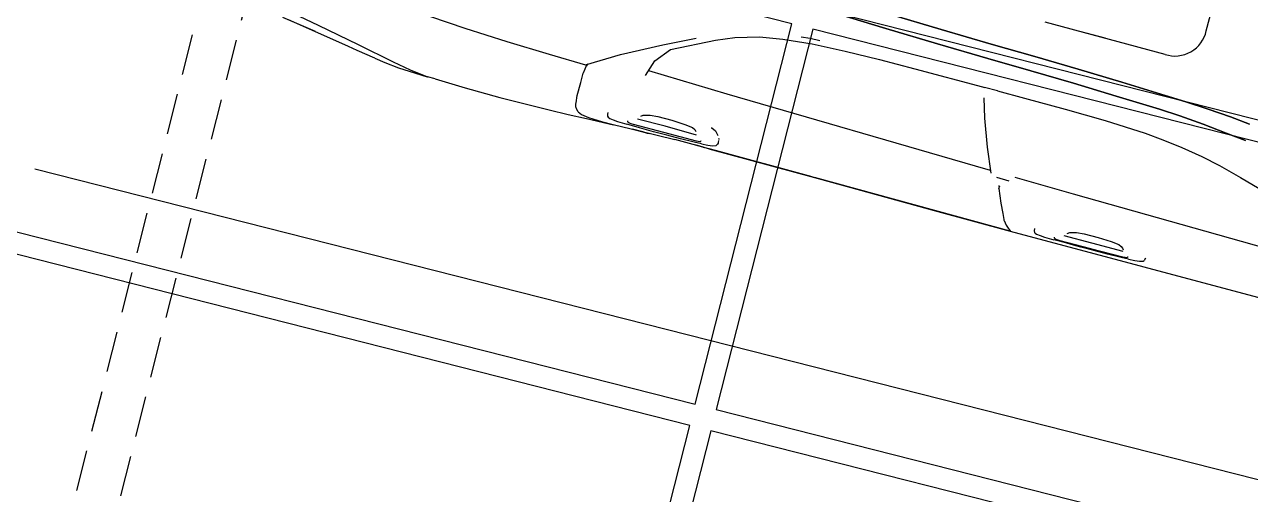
# Model space of a CAD drawing. Header units: inches. Extents: x 6322 to 85903, y -36042 to 7673.
# Drawn here: x 78108.1 to 78220.5, y 1897.2 to 1940.3 of the extents above; entities that cross this region are included whole.
import ezdxf

# ---------------------------------------------------------------- set-up
doc = ezdxf.new("R2010")
doc.units = ezdxf.units.IN
doc.header["$LTSCALE"] = 10
doc.linetypes.add('Amconstr', pattern=[9999, 9999, 0])
doc.linetypes.add('HIDDEN2', pattern=[0.1875, 0.125, -0.0625])
for name, color, linetype in [('ADSK_ASSOC_ENTITY_BACKUPS', 7, 'Continuous'), ('CAR1', 250, 'Continuous'), ('PARK LINE', 2, 'Continuous'), ('SHADE I SEC BEAM', 11, 'HIDDEN2'), ('SOLAR PANEL', 10, 'Continuous'), ('WALL', 4, 'Continuous')]:
    doc.layers.add(name, color=color, linetype=linetype)

# ---------------------------------------------------------------- blocks, each defined once
blk = doc.blocks.new('*U180')
at = {"layer": 'SOLAR PANEL'}
blk.add_lwpolyline([(-39, 18), (-39, -18), (39, -18), (39, 18)], close=True, dxfattribs=at)
blk = doc.blocks.new('*U179')
at = {"layer": 'SOLAR PANEL', "color": 0, "linetype": 'ByBlock', "lineweight": -2}
for p in [(80, 684), (0, 646), (80, 646), (0, 608), (80, 608)]:
    blk.add_blockref('*U180', p, dxfattribs=at)
blk = doc.blocks.new('*U85')
at = {"layer": 'SOLAR PANEL', "xscale": -1, "rotation": 165.7461911174656}
blk.add_blockref('*U179', (-184.49, 86.07), dxfattribs=at)
blk = doc.blocks.new('*U86')
at = {"layer": 'ADSK_ASSOC_ENTITY_BACKUPS', "linetype": 'Amconstr', "lineweight": 25}
blk.add_blockref('*U85', (0, 0), dxfattribs=at)
at = {"layer": 'SOLAR PANEL', "color": 0, "linetype": 'ByBlock', "lineweight": -2}
blk.add_blockref('*U85', (0, 0), dxfattribs=at)
blk = doc.blocks.new('*U158')
at = {"layer": 'PARK LINE', "linetype": 'Amconstr', "lineweight": 25}
blk.add_line((-22.29, 5.66), (-218.07, 55.4), dxfattribs=at)
blk = doc.blocks.new('*U159')
at = {"layer": 'PARK LINE', "color": 0, "linetype": 'ByBlock', "lineweight": -2}
blk.add_blockref('*U158', (-156.59, -616.42), dxfattribs=at)
blk = doc.blocks.new('*U145')
at = {"layer": 'SHADE I SEC BEAM', "ltscale": 3}
blk.add_lwpolyline([(-91.38, -367.82), (-95.25, -366.84), (91.38, 367.82), (95.25, 366.84)], close=True, dxfattribs=at)
blk = doc.blocks.new('*U162')
at = {"layer": 'WALL', "color": 0, "linetype": 'ByBlock', "lineweight": -2}
blk.add_blockref('*U145', (0, 0), dxfattribs=at)
blk = doc.blocks.new('A$C6e495745')
at = {"layer": 'CAR1'}
for p, q in [((146.5, 78.72), (143.98, 78.62)), ((148.24, 78.79), (146.5, 78.72)), ((150.01, 78.84), (148.24, 78.79)), ((151.79, 78.88), (150.01, 78.84)), ((154.68, 78.9), (151.79, 78.88)), ((157.99, 78.88), (154.68, 78.9)), ((160.86, 78.82), (157.99, 78.88)), ((160.86, 78.82), (161.59, 78.8)), ((161.73, 78.79), (161.59, 78.8)), ((163.32, 78.75), (161.6, 78.8)), ((161.6, 78.8), (161.9, 78.79)), ((163.26, 78.61), (161.73, 78.79)), ((164.35, 78.71), (163.32, 78.75)), ((165.71, 78.56), (164.35, 78.71)), ((73.47, 78.56), (93.59, 78.6)), ((93.59, 78.6), (106.28, 78.62)), ((93.7, 77.78), (93.74, 78)), ((93.83, 78.11), (93.74, 78)), ((94.14, 78.19), (93.83, 78.11)), ((94.56, 78.24), (94.14, 78.19)), ((95.18, 78.27), (94.56, 78.24)), ((95.18, 78.27), (95.86, 78.29)), ((95.28, 78.12), (95.26, 78.04)), ((95.28, 78.12), (95.33, 78.15)), ((95.38, 78.16), (95.33, 78.15)), ((95.52, 78.18), (95.38, 78.16)), ((95.72, 78.19), (95.52, 78.18)), ((98.79, 78.22), (95.72, 78.19)), ((95.82, 77.72), (98.8, 77.71)), ((95.86, 78.29), (97.14, 78.31)), ((95.97, 77.45), (95.87, 77.56)), ((97.14, 78.31), (98.44, 78.32)), ((98.44, 78.32), (99.69, 78.33)), ((101.69, 78.24), (98.79, 78.22)), ((98.8, 77.71), (101.41, 77.72)), ((99.69, 78.33), (100.37, 78.33)), ((100.37, 78.33), (101.02, 78.33)), ((101.02, 78.33), (102.24, 78.32)), ((101.9, 78.24), (101.69, 78.24)), ((102.08, 78.22), (101.9, 78.24)), ((102.17, 78.19), (102.08, 78.22)), ((102.1, 78.21), (102.14, 78.21)), ((102.14, 78.21), (102.22, 78.18)), ((102.22, 78.18), (102.17, 78.19)), ((102.22, 78.18), (102.24, 78.08)), ((103.14, 78.31), (102.24, 78.32)), ((103.55, 78.28), (103.14, 78.31)), ((103.9, 78.25), (103.55, 78.28)), ((104.06, 78.2), (103.9, 78.25)), ((104.14, 78.14), (104.06, 78.2)), ((104.19, 78), (104.14, 78.14)), ((104.21, 77.78), (104.19, 78)), ((106.71, 78.25), (106.28, 78.62)), ((106.3, 78.61), (113.47, 78.57)), ((106.31, 78.6), (106.32, 78.61)), ((113.54, 78.57), (106.32, 78.61)), ((106.32, 78.61), (106.32, 78.61)), ((106.8, 78.18), (106.71, 78.25)), ((107.11, 77.8), (106.8, 78.18)), ((107.13, 77.78), (107.11, 77.8)), ((107.16, 77.72), (107.13, 77.78)), ((107.4, 77.21), (107.16, 77.72)), ((113.47, 78.57), (124.92, 78.51)), ((125.13, 78.5), (113.54, 78.57)), ((134.94, 78.48), (124.92, 78.51)), ((125.13, 78.5), (134.33, 78.47)), ((134.27, 77.77), (134.29, 77.88)), ((134.27, 77.71), (134.27, 77.75)), ((134.29, 77.53), (134.27, 77.71)), ((134.38, 78.03), (134.29, 77.88)), ((134.33, 78.47), (134.94, 78.47)), ((134.97, 78.47), (134.37, 78.47)), ((134.37, 78.47), (134.37, 78.47)), ((134.69, 78.13), (134.38, 78.03)), ((135.12, 78.19), (134.69, 78.13)), ((134.94, 78.48), (136.45, 78.48)), ((135.5, 78.47), (134.97, 78.47)), ((135.73, 78.22), (135.12, 78.19)), ((135.49, 78.47), (136.03, 78.47)), ((135.73, 78.22), (136.42, 78.24)), ((135.83, 78), (135.82, 77.92)), ((135.83, 78), (135.88, 78.03)), ((135.93, 78.04), (135.88, 78.03)), ((136.07, 78.06), (135.93, 78.04)), ((136.03, 78.47), (136.45, 78.47)), ((136.28, 78.07), (136.07, 78.06)), ((139.35, 78.1), (136.28, 78.07)), ((136.37, 77.56), (139.35, 77.53)), ((136.42, 78.24), (137.69, 78.26)), ((136.45, 78.48), (138.19, 78.48)), ((137.69, 78.26), (138.99, 78.27)), ((139.85, 78.51), (138.19, 78.48)), ((138.99, 78.27), (140.25, 78.28)), ((142.25, 78.1), (139.35, 78.1)), ((141.66, 78.54), (139.85, 78.51)), ((140.25, 78.28), (140.92, 78.28)), ((140.78, 78.56), (140.55, 78.52)), ((141.21, 78.56), (140.78, 78.56)), ((140.78, 78.56), (141.21, 78.56)), ((140.92, 78.28), (141.58, 78.28)), ((142.17, 78.56), (141.21, 78.56)), ((141.21, 78.56), (142.17, 78.56)), ((141.58, 78.28), (142.8, 78.26)), ((143.88, 78.62), (141.66, 78.54)), ((142.46, 78.1), (142.25, 78.1)), ((142.63, 78.07), (142.46, 78.1)), ((142.72, 78.04), (142.63, 78.07)), ((142.64, 78.07), (142.69, 78.06)), ((142.69, 78.06), (142.77, 78.03)), ((142.77, 78.03), (142.72, 78.04)), ((142.77, 78.03), (142.79, 77.93)), ((143.7, 78.23), (142.8, 78.26)), ((144.1, 78.2), (143.7, 78.23)), ((145.1, 78.63), (143.88, 78.62)), ((143.98, 78.62), (143.96, 78.62)), ((144.45, 78.15), (144.1, 78.2)), ((144.61, 78.09), (144.45, 78.15)), ((144.7, 78.01), (144.61, 78.09)), ((144.75, 77.82), (144.7, 78.01)), ((144.76, 77.68), (144.75, 77.82)), ((146.34, 78.57), (145.1, 78.63)), ((147.05, 78.47), (146.34, 78.57)), ((147.4, 78.32), (147.05, 78.47)), ((147.4, 78.32), (147.58, 78.16)), ((147.58, 78.16), (147.72, 77.93)), ((147.72, 77.93), (147.79, 77.67)), ((147.79, 77.67), (147.8, 77.64)), ((147.8, 77.64), (147.81, 77.56)), ((147.81, 77.56), (147.88, 76.89)), ((164.98, 78.29), (163.26, 78.61)), ((168.49, 77.6), (164.98, 78.29)), ((166.67, 78.41), (165.71, 78.56)), ((166.67, 78.41), (168.43, 78.14)), ((168.43, 78.14), (169.31, 77.99)), ((172.48, 76.82), (168.49, 77.6)), ((169.31, 77.99), (172.92, 77.43)), ((96.11, 77.31), (95.97, 77.45)), ((96.36, 77.2), (96.11, 77.31)), ((97.12, 77.11), (96.36, 77.2)), ((98.36, 77.06), (97.12, 77.11)), ((99.69, 77.08), (98.36, 77.06)), ((100.4, 77.14), (99.69, 77.08)), ((100.7, 77.22), (100.4, 77.14)), ((101.01, 77.3), (100.7, 77.22)), ((101.2, 77.44), (101.01, 77.3)), ((107.82, 76.34), (107.4, 77.21)), ((134.31, 77.38), (134.3, 77.41)), ((134.35, 77.3), (134.31, 77.38)), ((134.8, 76.74), (134.49, 77.08)), ((134.49, 77.08), (134.49, 77.08)), ((135.2, 76.56), (134.8, 76.74)), ((135.25, 76.56), (135.2, 76.56)), ((136.66, 77.11), (136.52, 77.26)), ((136.91, 76.99), (136.66, 77.11)), ((137.67, 76.89), (136.91, 76.99)), ((138.91, 76.83), (137.67, 76.89)), ((140.24, 76.85), (138.91, 76.83)), ((139.35, 77.53), (141.97, 77.54)), ((140.95, 76.9), (140.24, 76.85)), ((141.25, 76.98), (140.95, 76.9)), ((141.57, 77.07), (141.25, 76.98)), ((141.75, 77.22), (141.57, 77.07)), ((147.88, 76.89), (147.88, 75.66)), ((175.65, 76.26), (172.48, 76.82)), ((175.84, 76.99), (172.61, 77.44)), ((172.61, 77.44), (172.61, 77.44)), ((172.92, 77.43), (175.23, 77.08)), ((108.32, 75.1), (107.82, 76.34)), ((147.88, 75.66), (147.88, 74.79)), ((108.32, 75.1), (108.32, 74.83)), ((108.4, 74.85), (108.32, 74.85)), ((108.42, 74.85), (108.4, 74.85)), ((147.77, 74), (147.88, 74.79)), ((101.62, 73.79), (73.77, 74.14)), ((107.2, 73.71), (101.62, 73.79)), ((108.8, 74.15), (107.64, 74.17)), ((110.35, 71.7), (109.42, 73.92)), ((110.97, 73.65), (109.53, 73.67)), ((134.68, 73.18), (110.97, 73.65)), ((142.15, 72.97), (134.68, 73.18)), ((142.32, 73.49), (141.82, 71.99)), ((147.87, 73.98), (145.02, 72.23)), ((147.81, 74), (147.69, 74)), ((147.69, 73.87), (147.82, 73.97)), ((147.81, 73.97), (147.81, 74.15)), ((147.81, 73.94), (147.81, 73.96)), ((151.34, 73.9), (147.87, 73.98)), ((155.41, 73.78), (151.34, 73.9)), ((159.43, 73.6), (155.41, 73.78)), ((162.75, 73.38), (159.43, 73.6)), ((141.82, 71.99), (140.73, 70.59)), ((145.02, 72.23), (141.51, 70.36)), ((111.27, 69.22), (110.35, 71.7)), ((87.19, 68.37), (82.45, 69.7)), ((140.73, 70.59), (136.95, 68.7)), ((141.51, 70.36), (138.7, 68.97)), ((111.83, 67.42), (111.27, 69.22)), ((136.95, 68.7), (135.31, 68)), ((89.35, 67.82), (87.19, 68.37)), ((91.12, 67.43), (89.35, 67.82)), ((135.31, 68), (133.15, 67.36)), ((93.1, 67.1), (91.12, 67.43)), ((94.97, 66.87), (93.1, 67.1)), ((96.69, 66.72), (94.97, 66.87)), ((100.54, 66.55), (96.69, 66.72)), ((104.34, 66.48), (100.54, 66.55)), ((108.21, 66.47), (104.34, 66.48)), ((110.76, 66.48), (108.21, 66.47)), ((110.76, 66.48), (112.02, 66.49)), ((110.76, 66.48), (110.76, 66.48)), ((112.19, 66.49), (112.02, 66.49)), ((118.62, 66.49), (112.19, 66.49)), ((121.98, 66.51), (118.62, 66.49)), ((125.2, 66.58), (121.98, 66.51)), ((128.31, 66.74), (125.2, 66.58)), ((131.02, 67), (128.31, 66.74)), ((129.43, 66.37), (128.62, 66.28)), ((133.15, 67.36), (131.02, 67)), ((128.62, 66.28), (127.72, 66.24)), ((89.52, 64.77), (87.63, 64.98)), ((87.63, 64.98), (89.52, 64.77)), ((91.77, 64.54), (89.52, 64.77)), ((89.52, 64.77), (91.77, 64.54)), ((94.02, 64.36), (91.77, 64.54)), ((91.77, 64.54), (94.02, 64.36)), ((96, 64.25), (94.02, 64.36)), ((94.02, 64.36), (96, 64.25)), ((100.14, 64.11), (96, 64.25)), ((96, 64.25), (100.14, 64.11)), ((104.23, 64), (100.14, 64.11)), ((100.14, 64.11), (104.23, 64)), ((87.67, 63.42), (89.53, 63.24)), ((89.53, 63.24), (87.67, 63.42)), ((89.53, 63.24), (91.69, 63.08)), ((91.69, 63.08), (89.53, 63.24)), ((91.69, 63.08), (93.85, 62.97)), ((93.85, 62.97), (91.69, 63.08)), ((93.85, 62.97), (95.81, 62.89)), ((95.81, 62.89), (93.85, 62.97)), ((108.3, 63.9), (104.23, 64)), ((104.23, 64), (108.3, 63.9)), ((112.41, 63.83), (108.3, 63.9)), ((108.3, 63.9), (112.41, 63.83)), ((117.2, 63.74), (112.41, 63.83)), ((112.41, 63.83), (117.2, 63.74)), ((122.16, 63.61), (117.2, 63.74)), ((117.2, 63.74), (122.16, 63.61)), ((126.69, 63.47), (122.16, 63.61)), ((122.16, 63.61), (126.69, 63.47)), ((95.81, 62.89), (99.99, 62.75)), ((99.99, 62.75), (95.81, 62.89)), ((99.99, 62.75), (104.15, 62.64)), ((104.15, 62.64), (99.99, 62.75)), ((104.15, 62.64), (108.3, 62.55)), ((108.3, 62.55), (104.15, 62.64)), ((108.3, 62.55), (112.45, 62.48)), ((112.45, 62.48), (108.3, 62.55)), ((112.45, 62.48), (117.23, 62.39)), ((112.45, 62.48), (112.45, 62.48)), ((117.23, 62.39), (112.45, 62.48)), ((117.23, 62.39), (122.17, 62.26)), ((122.17, 62.26), (117.23, 62.39)), ((96.8, 59.26), (108.18, 59.26)), ((102.49, 59.26), (105.5, 59.26)), ((93.73, 56.19), (93.73, 27.36))]:
    blk.add_line(p, q, dxfattribs=at)
blk.add_arc((96.66, 56.33), 2.94, 87.1848, 182.6876, dxfattribs=at)

msp = doc.modelspace()

# ---------------------------------------------------------------- block references
at = {"layer": 'CAR1', "rotation": 164.9497587353136}
msp.add_blockref('A$C6e495745', (78321.52569, 1969.68856), dxfattribs=at)
at = {"layer": 'PARK LINE', "linetype": 'Amconstr', "lineweight": 25, "xscale": -1, "rotation": 151.4923822348115}
msp.add_blockref('*U159', (78170.49281, 1255.2627), dxfattribs=at)
at = {"layer": 'SOLAR PANEL', "linetype": 'Amconstr', "lineweight": 25, "xscale": -1, "rotation": 151.4923822348075}
msp.add_blockref('*U86', (78180.34152, 1294.03128), dxfattribs=at)
at = {"layer": 'WALL'}
msp.add_blockref('*U162', (78054.39636, 1659.28574), dxfattribs=at)

doc.saveas('drawing.dxf')
